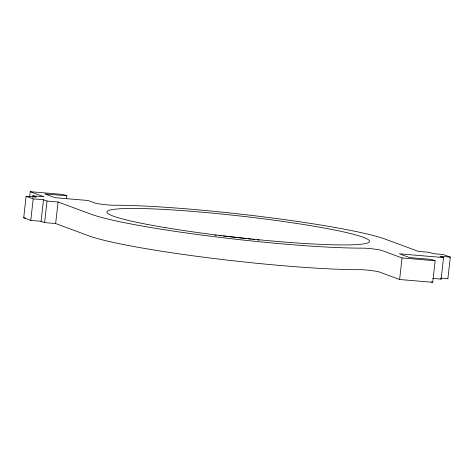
<?xml version="1.0" encoding="UTF-8"?>
<svg xmlns="http://www.w3.org/2000/svg" width="474" height="474" viewBox="0 0 474 474"><rect width="100%" height="100%" fill="white"/><g stroke="black" fill="none" stroke-linecap="round" stroke-linejoin="round"><path stroke-width="0.71" d="M432.845 278.422L441.122 279.121L443.54 257.566L399.398 253.821L409.536 257.578L431.607 259.444L435.144 260.753L432.726 282.314L399.623 279.506L379.573 272.082A10.884 0.895 6.4 0 0 371 270.518A10.884 0.895 6.4 0 0 360.542 269.706A155.466 12.739 6.4 0 1 211.114 258.152A155.466 12.739 6.4 0 1 88.662 235.768L55.648 223.544L44.609 222.608L41.072 221.299L30.774 220.428L23.7 217.809L26.117 196.248L36.415 197.125L32.878 195.815L32.718 197.249M29.672 196.716L30.235 191.686L63.344 194.494L66.881 195.803L66.556 198.677M30.774 220.428L33.192 198.867L26.117 196.248M41.072 221.299L43.49 199.744L33.192 198.867M44.609 222.608L47.027 201.053L43.49 199.744M55.648 223.544L58.065 201.989L47.027 201.053M399.623 279.506L402.041 257.951L381.991 250.527A10.884 0.895 6.4 0 0 373.417 248.957A10.884 0.895 6.4 0 0 362.96 248.151A155.466 12.739 6.4 0 1 213.531 236.591A155.466 12.739 6.4 0 1 91.079 214.212L58.065 201.989M440.802 278.084L447.883 278.682L450.3 257.127L443.226 254.508L432.928 253.637L429.391 252.328L418.352 251.392L385.338 239.169A155.466 12.739 6.4 0 0 262.886 216.784A155.466 12.739 6.4 0 0 113.458 205.23A10.884 0.895 6.4 0 1 103 204.418A10.884 0.895 6.4 0 1 94.427 202.854L88.051 200.496L54.948 197.688L44.811 193.931L66.881 195.803M32.878 195.815L43.916 196.751L30.235 191.686M23.7 217.809L25.632 217.969M450.3 257.127L440.002 256.256L443.54 257.566M402.041 257.951L435.144 260.753M447.438 278.522L447.883 278.682M440.678 278.955L441.122 279.121M431.399 281.823L432.726 282.314M214.864 235.157A132.145 10.831 6.4 0 1 216.28 235.3M219.13 235.584A132.145 10.831 6.4 0 1 221.21 235.791M223.295 236.011A132.145 10.831 6.4 0 1 246.735 238.606M248.192 238.783A132.145 10.831 6.4 0 1 251.107 239.133M252.559 239.311A132.145 10.831 6.4 0 1 254.734 239.577M257.619 239.933A132.145 10.831 6.4 0 1 259.082 240.117M165.106 227.597A132.145 10.831 6.4 0 0 369.246 242.013A132.145 10.831 6.4 0 0 180.28 210.456A132.145 10.831 6.4 0 0 165.106 227.597"/></g></svg>
